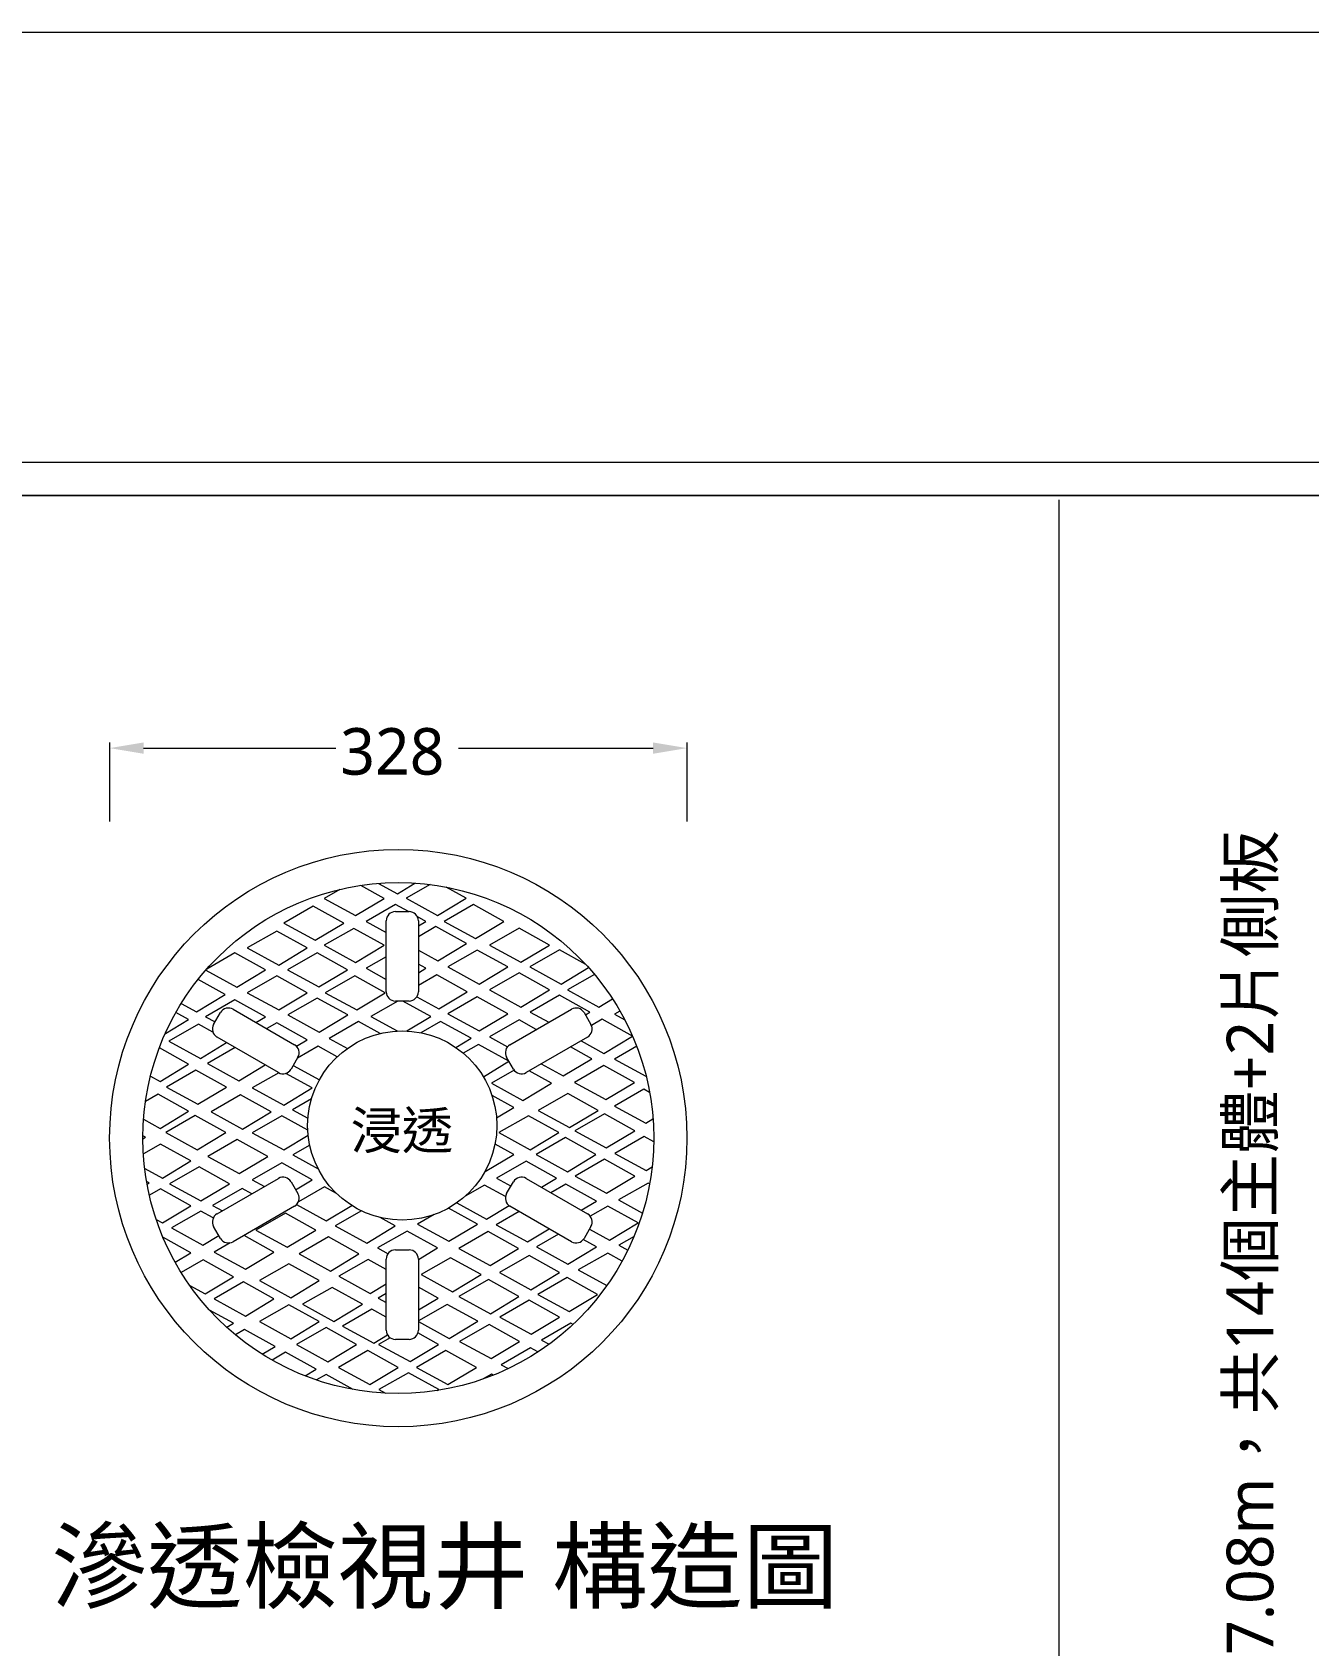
# Model space of a CAD drawing. Header units: millimetres. Extents: x 5208 to 9408, y 10 to 2980.
# Drawn here: x 7758 to 8306, y 2288 to 2980 of the extents above; entities that cross this region are included whole.
import ezdxf

# ---------------------------------------------------------------- set-up
doc = ezdxf.new("R2010")
doc.units = ezdxf.units.MM
doc.styles.add('圖框文字', font='Microsoft JhengHei.ttf')
doc.styles.add('微軟正黑體-20', font='Microsoft JhengHei.ttf', dxfattribs={"height": 20})
doc.styles.add('微軟正黑體-30', font='Microsoft JhengHei.ttf', dxfattribs={"height": 30})

msp = doc.modelspace()

# ---------------------------------------------------------------- linework, layer by layer
at = {"lineweight": 5}
for p, q in [((5207.65, 2980.08, 163.19), (9407.65, 2980.08, 163.19)), ((5394.69, 2781.26, 163.19), (9220.61, 2781.26, 163.19)), ((9220.61, 2781.26, 163.19), (5394.69, 2781.26, 163.19)), ((8198.54, 2779.54), (8198.54, 1898.71)), ((7791.27, 2675.37), (7791.27, 2641.52)), ((7805.79, 2672.95), (7888.26, 2672.95)), ((7941.01, 2672.95), (8024.47, 2672.95)), ((8038.99, 2675.37), (8038.99, 2641.52)), ((7890.07, 2612.31), (7883.32, 2608.45)), ((7909.03, 2608.45), (7898.99, 2614.02)), ((7906.66, 2614.89), (7914.73, 2610.47)), ((7914.73, 2610.47), (7922.24, 2614.99)), ((7928.78, 2614.37), (7918.54, 2608.51)), ((7944.25, 2608.51), (7935.64, 2613.28)), ((7878.64, 2605.09), (7865.99, 2597.85)), ((7891.7, 2597.85), (7878.64, 2605.09)), ((7883.32, 2608.45), (7896.78, 2601.08)), ((7896.78, 2601.08), (7909.03, 2608.45)), ((7913.92, 2605.86), (7901.27, 2598.62)), ((7919.46, 2602.8), (7913.92, 2605.86)), ((7918.54, 2608.51), (7932, 2601.13)), ((7932, 2601.13), (7944.25, 2608.51)), ((7947.4, 2605.86), (7934.75, 2598.62)), ((7960.46, 2598.62), (7947.4, 2605.86)), ((7865.99, 2597.85), (7879.45, 2590.47)), ((7879.45, 2590.47), (7891.7, 2597.85)), ((7901.27, 2598.62), (7909.93, 2593.88)), ((7909.93, 2568.38), (7909.93, 2598.84)), ((7913.88, 2602.8), (7919.77, 2602.8)), ((7926.98, 2598.62), (7923.27, 2600.68)), ((7923.72, 2598.84), (7923.72, 2568.38)), ((7923.72, 2596.66), (7926.98, 2598.62)), ((7931.29, 2596.35), (7923.72, 2592.02)), ((7944.35, 2589.11), (7931.29, 2596.35)), ((7934.75, 2598.62), (7948.21, 2591.25)), ((7948.21, 2591.25), (7960.46, 2598.62)), ((7862.99, 2594.43), (7850.33, 2587.19)), ((7876.05, 2587.19), (7862.99, 2594.43)), ((7895.98, 2595.6), (7883.32, 2588.35)), ((7909.03, 2588.35), (7895.98, 2595.6)), ((7932.09, 2581.74), (7944.35, 2589.11)), ((7966.95, 2595.68), (7954.3, 2588.44)), ((7980.01, 2588.44), (7966.95, 2595.68)), ((7845.04, 2585.04), (7832.93, 2578.11)), ((7858.1, 2577.79), (7845.04, 2585.04)), ((7850.33, 2587.19), (7863.79, 2579.81)), ((7863.79, 2579.81), (7876.05, 2587.19)), ((7880.26, 2585.09), (7867.6, 2577.85)), ((7893.32, 2577.85), (7880.26, 2585.09)), ((7883.32, 2588.35), (7896.78, 2580.98)), ((7896.78, 2580.98), (7909.03, 2588.35)), ((7909.93, 2583.43), (7901.27, 2578.47)), ((7923.72, 2586.32), (7932.09, 2581.74)), ((7949.01, 2586.29), (7936.35, 2579.05)), ((7962.07, 2579.05), (7949.01, 2586.29)), ((7954.3, 2588.44), (7967.76, 2581.06)), ((7967.76, 2581.06), (7980.01, 2588.44)), ((7984.23, 2586.34), (7971.57, 2579.1)), ((7995.59, 2580.04), (7984.23, 2586.34)), ((7832.57, 2577.69), (7845.85, 2570.42)), ((7845.85, 2570.42), (7858.1, 2577.79)), ((7867.6, 2577.85), (7881.07, 2570.47)), ((7881.07, 2570.47), (7893.32, 2577.85)), ((7901.27, 2578.47), (7909.93, 2573.72)), ((7926.98, 2578.47), (7923.72, 2580.28)), ((7923.72, 2576.51), (7926.98, 2578.47)), ((7931.67, 2575.68), (7923.72, 2571.14)), ((7944.73, 2568.44), (7931.67, 2575.68)), ((7936.35, 2579.05), (7949.82, 2571.67)), ((7949.82, 2571.67), (7962.07, 2579.05)), ((7966.95, 2576.46), (7954.3, 2569.22)), ((7980.01, 2569.22), (7966.95, 2576.46)), ((7971.57, 2579.1), (7985.03, 2571.72)), ((7985.03, 2571.72), (7996.74, 2578.77)), ((7999.3, 2575.81), (7987.78, 2569.22)), ((7840.77, 2567.19), (7829.18, 2573.61)), ((7862.99, 2575.21), (7850.33, 2567.96)), ((7876.05, 2567.96), (7862.99, 2575.21)), ((7896.47, 2575.21), (7883.81, 2567.96)), ((7909.53, 2567.96), (7896.47, 2575.21)), ((7932.48, 2561.07), (7944.73, 2568.44)), ((7954.3, 2569.22), (7967.76, 2561.84)), ((7967.76, 2561.84), (7980.01, 2569.22)), ((7987.78, 2569.22), (8001.24, 2561.84)), ((7822, 2563.38), (7828.51, 2559.82)), ((7828.51, 2559.82), (7840.77, 2567.19)), ((7845.04, 2564.94), (7832.39, 2557.69)), ((7858.1, 2557.69), (7845.04, 2564.94)), ((7850.33, 2567.96), (7863.79, 2560.59)), ((7863.79, 2560.59), (7876.05, 2567.96)), ((7880.35, 2565.69), (7867.7, 2558.45)), ((7893.41, 2558.45), (7880.35, 2565.69)), ((7883.81, 2567.96), (7897.28, 2560.59)), ((7897.28, 2560.59), (7909.53, 2567.96)), ((7914.99, 2564.43), (7903.36, 2557.78)), ((7919.77, 2564.43), (7913.88, 2564.43)), ((7929.08, 2557.78), (7917.08, 2564.43)), ((7923.08, 2566.22), (7932.48, 2561.07)), ((7949.01, 2566.19), (7936.35, 2558.95)), ((7962.07, 2558.95), (7949.01, 2566.19)), ((7984.32, 2566.95), (7971.66, 2559.7)), ((7997.38, 2559.7), (7984.32, 2566.95)), ((8001.24, 2561.84), (8007.03, 2565.33)), ((7815.17, 2550.54), (7825.16, 2556.55)), ((7825.16, 2556.55), (7819.73, 2559.56)), ((7832.39, 2557.69), (7836.5, 2555.44)), ((7835.88, 2554.36), (7838.83, 2559.46)), ((7844.23, 2560.91), (7870.61, 2545.68)), ((7854.03, 2555.25), (7858.1, 2557.69)), ((7862.99, 2555.05), (7858.66, 2552.58)), ((7876.05, 2547.81), (7862.99, 2555.05)), ((7867.7, 2558.45), (7881.16, 2551.08)), ((7881.16, 2551.08), (7893.41, 2558.45)), ((7898.07, 2555.63), (7885.42, 2548.39)), ((7907.32, 2550.5), (7898.07, 2555.63)), ((7903.36, 2557.78), (7914.69, 2551.58)), ((7918.79, 2551.59), (7929.08, 2557.78)), ((7933.29, 2555.68), (7924.83, 2550.84)), ((7946.35, 2548.44), (7933.29, 2555.68)), ((7936.35, 2558.95), (7949.82, 2551.57)), ((7949.82, 2551.57), (7962.07, 2558.95)), ((7966.95, 2556.3), (7954.3, 2549.06)), ((7963.05, 2545.68), (7989.43, 2560.91)), ((7974.35, 2552.2), (7966.95, 2556.3)), ((7971.66, 2559.7), (7979.71, 2555.3)), ((7994.83, 2559.46), (7997.77, 2554.36)), ((7995.38, 2558.5), (7997.38, 2559.7)), ((8002.57, 2556.59), (7997.97, 2553.96)), ((8015.62, 2549.35), (8002.57, 2556.59)), ((8010.23, 2560.1), (8007.86, 2558.74)), ((8007.86, 2558.74), (8012.3, 2556.3)), ((7829.37, 2554.46), (7816.71, 2547.21)), ((7835.6, 2551), (7829.37, 2554.46)), ((7863.71, 2533.73), (7837.33, 2548.96)), ((7871.44, 2545.04), (7876.05, 2547.81)), ((7885.42, 2548.39), (7893.26, 2544.09)), ((7939.81, 2544.5), (7946.35, 2548.44)), ((7954.3, 2549.06), (7962.02, 2544.83)), ((7996.33, 2548.96), (7969.94, 2533.73)), ((8003.37, 2541.97), (8015.62, 2549.35)), ((7825.16, 2537.33), (7812.59, 2544.3)), ((7816.71, 2547.21), (7830.18, 2539.84)), ((7830.18, 2539.84), (7841.41, 2546.6)), ((7845.19, 2544.42), (7833.19, 2537.56)), ((7880.74, 2545.03), (7871.86, 2539.94)), ((7888.9, 2540.5), (7880.74, 2545.03)), ((7949.5, 2545.8), (7943, 2542.08)), ((7962.56, 2538.56), (7949.5, 2545.8)), ((7998.19, 2539.66), (7989.02, 2544.74)), ((7993.54, 2547.36), (8003.37, 2541.97)), ((8017.41, 2544.99), (8007.86, 2539.52)), ((7812.9, 2529.96), (7825.16, 2537.33)), ((7828.28, 2534.75), (7815.62, 2527.5)), ((7841.34, 2527.5), (7828.28, 2534.75)), ((7833.19, 2537.56), (7846.66, 2530.18)), ((7846.66, 2530.18), (7858.01, 2537.02)), ((7872.05, 2540.28), (7869.11, 2535.18)), ((7870, 2536.73), (7881.24, 2530.58)), ((7951.62, 2531.97), (7962.56, 2538.56)), ((7964.85, 2534.73), (7955.08, 2529.14)), ((7964.55, 2535.18), (7961.6, 2540.28)), ((7980.79, 2529.14), (7971.21, 2534.46)), ((7976.45, 2537.49), (7985.93, 2532.29)), ((7985.93, 2532.29), (7998.19, 2539.66)), ((8003.37, 2536.79), (7990.72, 2529.54)), ((8016.43, 2529.54), (8003.37, 2536.79)), ((8007.86, 2539.52), (8021.32, 2532.14)), ((7808.81, 2532.2), (7812.9, 2529.96)), ((7815.62, 2527.5), (7829.09, 2520.13)), ((7829.09, 2520.13), (7841.34, 2527.5)), ((7863.85, 2533.66), (7852.47, 2527.15)), ((7852.47, 2527.15), (7865.94, 2519.77)), ((7865.94, 2519.77), (7878.19, 2527.15)), ((7878.19, 2527.15), (7866.91, 2533.4)), ((7955.08, 2529.14), (7968.54, 2521.77)), ((7968.54, 2521.77), (7980.79, 2529.14)), ((7990.72, 2529.54), (8004.18, 2522.17)), ((8004.18, 2522.17), (8016.43, 2529.54)), ((8021.32, 2532.14), (8021.45, 2532.22)), ((7812.1, 2524.42), (7806.67, 2521.31)), ((7825.16, 2517.18), (7812.1, 2524.42)), ((7847.46, 2524.11), (7834.81, 2516.87)), ((7860.52, 2516.87), (7847.46, 2524.11)), ((7877.86, 2522.45), (7869.75, 2517.81)), ((7964.69, 2518.69), (7955.35, 2523.87)), ((7987.84, 2524.76), (7975.19, 2517.52)), ((8000.9, 2517.52), (7987.84, 2524.76)), ((8020.51, 2526.61), (8007.86, 2519.36)), ((8022.95, 2525.25), (8020.51, 2526.61)), ((7805.84, 2513.67), (7812.9, 2509.8)), ((7812.9, 2509.8), (7825.16, 2517.18)), ((7828.01, 2515.25), (7815.35, 2508)), ((7841.07, 2508), (7828.01, 2515.25)), ((7834.81, 2516.87), (7848.27, 2509.49)), ((7848.27, 2509.49), (7860.52, 2516.87)), ((7865.13, 2515.17), (7852.47, 2507.92)), ((7876.27, 2508.99), (7865.13, 2515.17)), ((7869.75, 2517.81), (7876.35, 2514.19)), ((7957.3, 2514.24), (7964.69, 2518.69)), ((7970.94, 2515.23), (7958.28, 2507.98)), ((7983.99, 2507.98), (7970.94, 2515.23)), ((7975.19, 2517.52), (7988.65, 2510.14)), ((7988.65, 2510.14), (8000.9, 2517.52)), ((8003.56, 2516.04), (7990.91, 2508.8)), ((8016.62, 2508.8), (8003.56, 2516.04)), ((8007.86, 2519.36), (8021.32, 2511.99)), ((8021.32, 2511.99), (8024.41, 2513.85)), ((7806.6, 2506.01), (7805.55, 2506.59)), ((7815.35, 2508), (7828.81, 2500.63)), ((7828.81, 2500.63), (7841.07, 2508)), ((7852.47, 2507.92), (7865.94, 2500.55)), ((7865.94, 2500.55), (7876.44, 2506.87)), ((7958.28, 2507.98), (7971.74, 2500.61)), ((7971.74, 2500.61), (7983.99, 2507.98)), ((7990.91, 2508.8), (8004.37, 2501.43)), ((8004.37, 2501.43), (8016.62, 2508.8)), ((8020.65, 2506.31), (8008, 2499.07)), ((8024.71, 2504.06), (8020.65, 2506.31)), ((7805.54, 2505.37), (7806.6, 2506.01)), ((7813.09, 2503.06), (7805.75, 2498.86)), ((7826.15, 2495.82), (7813.09, 2503.06)), ((7846.03, 2505.02), (7833.37, 2497.78)), ((7859.09, 2497.78), (7846.03, 2505.02)), ((7877.11, 2502.57), (7869.84, 2498.41)), ((7964.69, 2498.59), (7956.64, 2503.05)), ((7986.88, 2505.83), (7974.22, 2498.59)), ((7999.94, 2498.59), (7986.88, 2505.83)), ((7806.32, 2492.6), (7813.9, 2488.45)), ((7813.9, 2488.45), (7826.15, 2495.82)), ((7829.65, 2493.25), (7816.99, 2486)), ((7842.7, 2486), (7829.65, 2493.25)), ((7833.37, 2497.78), (7846.84, 2490.4)), ((7846.84, 2490.4), (7859.09, 2497.78)), ((7865.13, 2495.01), (7852.47, 2487.77)), ((7878.19, 2487.77), (7865.13, 2495.01)), ((7869.84, 2498.41), (7880.72, 2492.45)), ((7952.44, 2491.22), (7964.69, 2498.59)), ((7969.99, 2495.65), (7957.33, 2488.41)), ((7983.04, 2488.41), (7969.99, 2495.65)), ((7974.22, 2498.59), (7987.68, 2491.21)), ((7987.68, 2491.21), (7999.94, 2498.59)), ((8003.6, 2496.56), (7990.95, 2489.31)), ((8016.66, 2489.31), (8003.6, 2496.56)), ((8008, 2499.07), (8021.46, 2491.7)), ((8021.46, 2491.7), (8024.02, 2493.24)), ((7808.21, 2486.43), (7807.13, 2487.03)), ((7807.33, 2485.91), (7808.21, 2486.43)), ((7816.99, 2486), (7830.45, 2478.63)), ((7830.45, 2478.63), (7842.7, 2486)), ((7837.33, 2473.09), (7863.71, 2488.33)), ((7852.47, 2487.77), (7857.75, 2484.88)), ((7869.11, 2486.88), (7872.05, 2481.78)), ((7871.07, 2483.48), (7878.19, 2487.77)), ((7952.17, 2485.47), (7943.8, 2480.68)), ((7961.13, 2480.5), (7952.17, 2485.47)), ((7952.31, 2491.29), (7952.44, 2491.22)), ((7957.33, 2488.41), (7963.49, 2485.04)), ((7961.6, 2481.78), (7964.55, 2486.88)), ((7969.94, 2488.33), (7996.33, 2473.09)), ((7976.56, 2484.51), (7983.04, 2488.41)), ((7987.05, 2485.82), (7980.64, 2482.15)), ((8000.11, 2478.58), (7987.05, 2485.82)), ((7990.95, 2489.31), (8004.41, 2481.94)), ((8004.41, 2481.94), (8016.66, 2489.31)), ((8022.27, 2486.31), (8009.61, 2479.07)), ((8022.94, 2485.94), (8022.27, 2486.31)), ((7813.09, 2483.84), (7808.32, 2481.11)), ((7826.15, 2476.6), (7813.09, 2483.84)), ((7848.09, 2483.97), (7835.43, 2476.73)), ((7852.21, 2481.69), (7848.09, 2483.97)), ((7883.41, 2484.69), (7872.3, 2478.34)), ((7888.66, 2481.78), (7883.41, 2484.69)), ((7993.61, 2474.66), (8000.11, 2478.58)), ((8009.61, 2479.07), (8019.89, 2473.44)), ((7813.9, 2469.23), (7826.15, 2476.6)), ((7830.46, 2474.33), (7817.8, 2467.09)), ((7835.75, 2471.4), (7830.46, 2474.33)), ((7835.43, 2476.73), (7839.64, 2474.43)), ((7870.61, 2476.38), (7844.23, 2461.15)), ((7866.65, 2473.37), (7853.99, 2466.13)), ((7879.71, 2466.13), (7866.65, 2473.37)), ((7871.47, 2477.06), (7884.21, 2470.08)), ((7884.21, 2470.08), (7895.18, 2476.68)), ((7899.33, 2474.39), (7888.09, 2467.96)), ((7913.8, 2467.96), (7907.31, 2471.55)), ((7930.58, 2472.82), (7923.4, 2468.71)), ((7949.11, 2468.71), (7936.68, 2475.61)), ((7940.22, 2477.84), (7952.98, 2470.85)), ((7952.98, 2470.85), (7962.63, 2476.66)), ((7967, 2474.1), (7957.06, 2468.41)), ((7989.43, 2461.15), (7963.05, 2476.38)), ((8005, 2476.43), (7997.46, 2472.11)), ((8018.06, 2469.19), (8005, 2476.43)), ((7811.27, 2470.67), (7813.9, 2469.23)), ((7817.8, 2467.09), (7831.27, 2459.71)), ((7838.83, 2462.59), (7835.88, 2467.7)), ((7853.99, 2466.13), (7867.46, 2458.75)), ((7867.46, 2458.75), (7879.71, 2466.13)), ((7888.09, 2467.96), (7901.55, 2460.58)), ((7901.55, 2460.58), (7913.8, 2467.96)), ((7918.87, 2465.74), (7906.21, 2458.5)), ((7931.93, 2458.5), (7918.87, 2465.74)), ((7923.4, 2468.71), (7936.86, 2461.34)), ((7936.86, 2461.34), (7949.11, 2468.71)), ((7953.69, 2465.52), (7941.03, 2458.28)), ((7966.75, 2458.28), (7953.69, 2465.52)), ((7957.06, 2468.41), (7970.52, 2461.04)), ((7970.52, 2461.04), (7979.87, 2466.66)), ((7997.77, 2467.7), (7994.83, 2462.59)), ((7997.12, 2466.57), (8005.81, 2461.81)), ((8005.81, 2461.81), (8018.06, 2469.19)), ((7826.15, 2456.45), (7814.12, 2463.12)), ((7831.27, 2459.71), (7838.11, 2463.84)), ((7842.95, 2460.68), (7836.05, 2456.73)), ((7861.76, 2456.73), (7848.92, 2463.86)), ((7885.19, 2463.21), (7872.54, 2455.97)), ((7898.25, 2455.97), (7885.19, 2463.21)), ((7906.21, 2458.5), (7910.71, 2456.03)), ((7913.88, 2457.63), (7919.77, 2457.63)), ((7923.72, 2453.56), (7931.93, 2458.5)), ((7941.03, 2458.28), (7954.5, 2450.91)), ((7954.5, 2450.91), (7966.75, 2458.28)), ((7983.89, 2464.35), (7974.4, 2458.92)), ((7974.4, 2458.92), (7987.86, 2451.54)), ((7987.86, 2451.54), (8000.11, 2458.92)), ((8000.11, 2458.92), (7994.45, 2462.05)), ((8016.27, 2463.43), (8009.71, 2459.67)), ((8009.71, 2459.67), (8013.61, 2457.54)), ((7819.36, 2452.36), (7826.15, 2456.45)), ((7831.37, 2453.37), (7821.94, 2447.97)), ((7844.43, 2446.13), (7831.37, 2453.37)), ((7836.05, 2456.73), (7849.51, 2449.36)), ((7849.51, 2449.36), (7861.76, 2456.73)), ((7868.17, 2451.72), (7855.52, 2444.48)), ((7881.23, 2444.48), (7868.17, 2451.72)), ((7872.54, 2455.97), (7886, 2448.59)), ((7886, 2448.59), (7898.25, 2455.97)), ((7902.26, 2453.55), (7889.61, 2446.31)), ((7909.93, 2449.3), (7902.26, 2453.55)), ((7909.93, 2423.21), (7909.93, 2453.68)), ((7923.72, 2453.68), (7923.72, 2423.21)), ((7937.57, 2454.31), (7924.92, 2447.07)), ((7950.63, 2447.07), (7937.57, 2454.31)), ((7971.24, 2455.2), (7958.58, 2447.95)), ((7984.3, 2447.95), (7971.24, 2455.2)), ((8005, 2456.27), (7992.34, 2449.03)), ((8011.18, 2452.85), (8005, 2456.27)), ((7832.18, 2438.76), (7844.43, 2446.13)), ((7848.7, 2443.88), (7836.05, 2436.63)), ((7861.76, 2436.63), (7848.7, 2443.88)), ((7855.52, 2444.48), (7868.98, 2437.11)), ((7868.98, 2437.11), (7881.23, 2444.48)), ((7889.61, 2446.31), (7903.07, 2438.94)), ((7924.92, 2447.07), (7938.38, 2439.69)), ((7938.38, 2439.69), (7950.63, 2447.07)), ((7953.81, 2444.88), (7941.15, 2437.64)), ((7966.87, 2437.64), (7953.81, 2444.88)), ((7958.58, 2447.95), (7972.05, 2440.58)), ((7972.05, 2440.58), (7984.3, 2447.95)), ((7987.59, 2445.79), (7974.93, 2438.55)), ((8000.65, 2438.55), (7987.59, 2445.79)), ((7992.34, 2449.03), (8004.59, 2442.32)), ((7825.69, 2442.31), (7832.18, 2438.76)), ((7886.72, 2441.56), (7874.06, 2434.32)), ((7899.77, 2434.32), (7886.72, 2441.56)), ((7903.07, 2438.94), (7909.93, 2443.07)), ((7909.93, 2438.95), (7906.44, 2436.96)), ((7906.44, 2436.96), (7909.93, 2435.05)), ((7932.16, 2436.96), (7923.72, 2441.63)), ((7923.72, 2431.88), (7932.16, 2436.96)), ((7941.15, 2437.64), (7954.62, 2430.26)), ((7954.62, 2430.26), (7966.87, 2437.64)), ((7974.93, 2438.55), (7988.4, 2431.18)), ((7988.4, 2431.18), (8000.65, 2438.55)), ((7844.34, 2426.15), (7834.14, 2431.8)), ((7836.05, 2436.63), (7849.51, 2429.26)), ((7849.51, 2429.26), (7861.76, 2436.63)), ((7868.17, 2434.11), (7855.52, 2426.87)), ((7881.23, 2426.87), (7868.17, 2434.11)), ((7874.06, 2434.32), (7887.52, 2426.95)), ((7887.52, 2426.95), (7899.77, 2434.32)), ((7903.78, 2432.21), (7891.13, 2424.97)), ((7909.93, 2428.81), (7903.78, 2432.21)), ((7936.13, 2434.29), (7923.72, 2427.19)), ((7949.19, 2427.05), (7936.13, 2434.29)), ((7971.28, 2436.04), (7958.62, 2428.8)), ((7984.34, 2428.8), (7971.28, 2436.04)), ((7841.52, 2424.45), (7844.34, 2426.15)), ((7849.17, 2423.47), (7845.24, 2421.22)), ((7862.23, 2416.23), (7849.17, 2423.47)), ((7855.52, 2426.87), (7868.98, 2419.49)), ((7868.98, 2419.49), (7881.23, 2426.87)), ((7884.12, 2424.3), (7871.47, 2417.06)), ((7897.18, 2417.06), (7884.12, 2424.3)), ((7891.13, 2424.97), (7904.59, 2417.6)), ((7923.72, 2426.91), (7936.94, 2419.67)), ((7936.94, 2419.67), (7949.19, 2427.05)), ((7954.11, 2425.64), (7941.45, 2418.4)), ((7967.17, 2418.4), (7954.11, 2425.64)), ((7958.62, 2428.8), (7972.09, 2421.42)), ((7972.09, 2421.42), (7984.34, 2428.8)), ((7989.19, 2426.22), (7976.54, 2418.98)), ((7990.12, 2425.71), (7989.19, 2426.22)), ((7856.71, 2412.91), (7862.23, 2416.23)), ((7871.47, 2417.06), (7884.93, 2409.69)), ((7884.93, 2409.69), (7897.18, 2417.06)), ((7904.59, 2417.6), (7910.51, 2421.16)), ((7911.65, 2419.95), (7906.69, 2417.11)), ((7906.69, 2417.11), (7920.15, 2409.74)), ((7919.77, 2419.26), (7913.88, 2419.26)), ((7920.15, 2409.74), (7932.4, 2417.11)), ((7932.4, 2417.11), (7923.54, 2422.03)), ((7941.45, 2418.4), (7954.91, 2411.02)), ((7954.91, 2411.02), (7967.17, 2418.4)), ((7976.54, 2418.98), (7979.83, 2417.17)), ((7866.79, 2413.7), (7860.96, 2410.36)), ((7879.85, 2406.46), (7866.79, 2413.7)), ((7902.07, 2414.47), (7889.42, 2407.23)), ((7915.13, 2407.23), (7902.07, 2414.47)), ((7935.55, 2414.47), (7922.9, 2407.23)), ((7948.61, 2407.23), (7935.55, 2414.47)), ((7971.86, 2415.61), (7959.2, 2408.37)), ((7975.03, 2413.86), (7971.86, 2415.61)), ((7875.11, 2403.61), (7879.85, 2406.46)), ((7884.12, 2404.2), (7879.98, 2401.83)), ((7895.72, 2397.77), (7884.12, 2404.2)), ((7889.42, 2407.23), (7902.88, 2399.86)), ((7902.88, 2399.86), (7915.13, 2407.23)), ((7919.44, 2404.96), (7906.78, 2397.72)), ((7932.5, 2397.72), (7919.44, 2404.96)), ((7922.9, 2407.23), (7936.36, 2399.86)), ((7936.36, 2399.86), (7948.61, 2407.23)), ((7955.1, 2404.29), (7951.61, 2402.29)), ((7955.84, 2403.88), (7955.1, 2404.29)), ((7959.2, 2408.37), (7962.27, 2406.69)), ((7906.78, 2397.72), (7909.59, 2396.18)), ((7931.83, 2397.32), (7932.5, 2397.72))]:
    msp.add_line(p, q, dxfattribs=at)
at = {"color": 4, "lineweight": 5}
msp.add_line((9234.83, 2795.48, 163.19), (5380.48, 2795.48, 163.19), dxfattribs=at)
at = {"lineweight": 5}
for centre, radius in [((7915.13, 2505.63), 123.86), ((7915.13, 2505.63), 109.59), ((7916.83, 2511.03), 40.6)]:
    msp.add_circle(centre, radius, dxfattribs=at)
for centre, start, end in [((7913.88, 2598.84), 90, 180), ((7919.77, 2598.84), 0, 90), ((7913.88, 2568.38), 180, 270), ((7919.77, 2568.38), 270, 0), ((7842.25, 2557.49), 60, 150), ((7991.4, 2557.49), 30, 120), ((7839.3, 2552.39), 150, 240), ((7994.35, 2552.39), 300, 30), ((7868.63, 2542.26), 330, 60), ((7965.02, 2542.26), 120, 210), ((7865.68, 2537.15), 240, 330), ((7967.97, 2537.15), 210, 300), ((7865.68, 2484.9), 30, 120), ((7967.97, 2484.9), 60, 150), ((7868.63, 2479.8), 300, 30), ((7965.02, 2479.8), 150, 240), ((7839.3, 2469.67), 120, 210), ((7994.35, 2469.67), 330, 60), ((7842.25, 2464.57), 210, 300), ((7913.88, 2453.68), 90, 180), ((7919.77, 2453.68), 0, 90), ((7991.4, 2464.57), 240, 330), ((7913.88, 2423.21), 180, 270), ((7919.77, 2423.21), 270, 0)]:
    msp.add_arc(centre, 3.95, start, end, dxfattribs=at)
for points in [[(7805.79, 2675.37), (7805.79, 2670.53), (7791.27, 2672.95)], [(8024.47, 2675.37), (8024.47, 2670.53), (8038.99, 2672.95)]]:
    msp.add_solid(points, dxfattribs=at)

# ---------------------------------------------------------------- texts
for s, height, style, p in [('328', 20, '微軟正黑體-20', (7890.22, 2661.54)), ('浸透', 16.129, '圖框文字', (7894.62, 2500.89)), ('滲透檢視井 構造圖', 30, '微軟正黑體-30', (7766.35, 2306.91))]:
    msp.add_text(s, height=height, dxfattribs=dict(at, style=style)).set_placement(p)
at = {"lineweight": 5, "style": '微軟正黑體-20'}
msp.add_text('槽體寬度7.08m，共14個主體+2片側板', height=20, rotation=90, dxfattribs=at).set_placement((8290.57, 2174.76))

doc.saveas('drawing.dxf')
